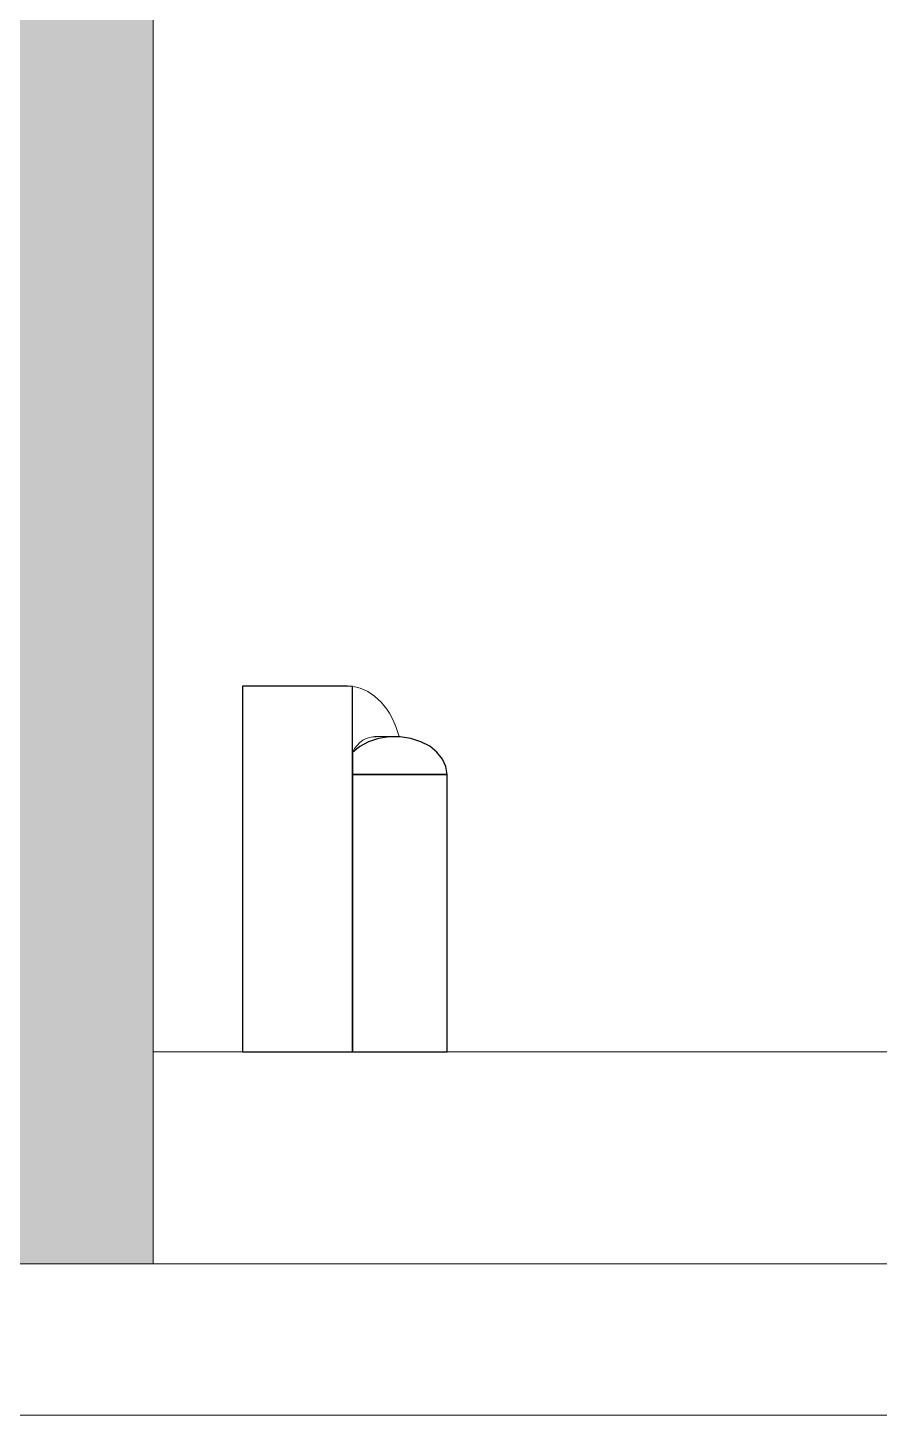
# Model space of a CAD drawing. Header units: millimetres. Extents: x -50556 to 48757, y -10837 to 15500.
# Drawn here: x -1459 to 228, y -300 to 2450 of the extents above; entities that cross this region are included whole.
import ezdxf

# ---------------------------------------------------------------- set-up
doc = ezdxf.new("R2010")
doc.units = ezdxf.units.MM
for name, color, linetype, lineweight in [('A-FLOR', 192, 'Continuous', 9), ('A-FLOR-FNSH', 192, 'Continuous', 35), ('A-GENM', 13, 'Continuous', 9), ('A-WALL', 113, 'Continuous', 9), ('A-WALL-PATT', 111, 'Continuous', 25)]:
    doc.layers.add(name, color=color, linetype=linetype, lineweight=lineweight)

# ---------------------------------------------------------------- blocks, each defined once
blk = doc.blocks.new('Sofa Single Seater - 900 x 700 mm-V15-Section 3')
at = {"layer": 'A-GENM', "lineweight": 25}
for p, q in [((-835, 1145), (-1033.3, 1145)), ((-1033.3, 1145), (-1033.3, 420)), ((-815.5, 420), (-815.5, 1144.3)), ((-815.5, 1013.8), (-815.5, 970)), ((-628, 970), (-815.5, 970)), ((-815.5, 970), (-815.5, 420)), ((-815.5, 970), (-628, 970)), ((-628, 420), (-628, 970)), ((-1033.3, 420), (-815.5, 420)), ((-815.5, 420), (-628, 420))]:
    blk.add_line(p, q, dxfattribs=at)
at = {"layer": 'A-GENM'}
blk.add_line((-731.5, 1045), (-771.4, 1045), dxfattribs=at)
at = {"layer": 'A-GENM', "lineweight": 25, "flags": 128}
for points in [[(-815.5, 1144.3), (-825.2, 1144.8), (-835, 1145)], [(-628, 970), (-630.3, 985.6), (-637, 1000.6), (-647.9, 1014.2), (-662.4, 1025.8), (-680, 1035), (-699.8, 1041.4), (-721, 1044.6), (-742.7, 1044.6), (-763.8, 1041.2), (-783.6, 1034.8), (-801.1, 1025.5), (-815.5, 1013.8)]]:
    blk.add_lwpolyline(points, dxfattribs=at)
at = {"layer": 'A-GENM'}
for centre, major_axis, start_param, end_param in [((-825.7, 995), (0, 150), 5.05187, 6.189091), ((-771.4, 970), (0, 75), 6.2235, 7.230908)]:
    blk.add_ellipse(centre, major_axis=major_axis, ratio=0.724888, start_param=start_param, end_param=end_param, dxfattribs=at)

msp = doc.modelspace()

# ---------------------------------------------------------------- hatches: boundary and pattern name
at = {"layer": 'A-WALL-PATT', "lineweight": 9}
msp.add_hatch(color=256, dxfattribs=at).paths.add_polyline_path([(-1493.5, 0), (-1210.6, 0), (-1210.6, 4000), (-1493.5, 4000), (-1493.5, 25.9)], flags=0)

# ---------------------------------------------------------------- linework, layer by layer
at = {"layer": 'A-FLOR'}
msp.add_line((1132.3, -300), (-1493.5, -300), dxfattribs=at)
at = {"layer": 'A-FLOR-FNSH', "color": 1, "lineweight": 18}
for p, q in [((2475.9, 420), (-1210.6, 420)), ((-1210.6, 420), (-1210.6, 0)), ((-1210.6, 0), (10635.9, 0))]:
    msp.add_line(p, q, dxfattribs=at)
at = {"layer": 'A-WALL', "color": 1, "lineweight": 18}
for p, q in [((-1210.6, 420), (-1210.6, 4000)), ((-1493.5, 0), (-1210.6, 0))]:
    msp.add_line(p, q, dxfattribs=at)

# ---------------------------------------------------------------- block references
at = {"layer": 'A-GENM'}
msp.add_blockref('Sofa Single Seater - 900 x 700 mm-V15-Section 3', (0, 0), dxfattribs=at)

doc.saveas('drawing.dxf')
